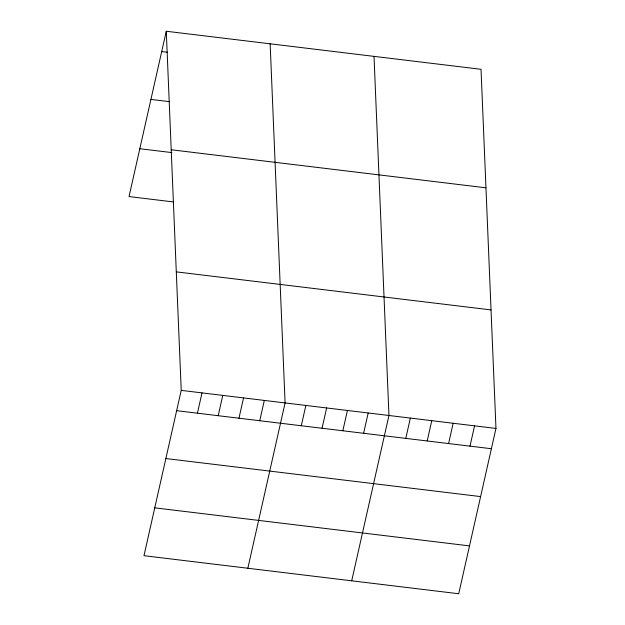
<?xml version="1.0" encoding="UTF-8"?>
<svg xmlns="http://www.w3.org/2000/svg" width="625" height="625" viewBox="0 0 625 625"><rect width="100%" height="100%" fill="white"/><g stroke="black" fill="none" stroke-linecap="round" stroke-linejoin="round"><path stroke-width="0.94" d="M166.281 31.25L181.227 390.375L143.969 555.695L458.719 593.75L495.969 428.43L481.031 69.305L166.281 31.25L129.031 196.57L173.406 201.938M197.43 413.188L202 392.891M218.203 415.703L222.773 395.398M238.969 418.211L243.547 397.914M259.742 420.727L264.32 400.422M247.836 568.258L285.094 402.938L270.148 43.805M301.289 425.75L305.867 405.445M322.062 428.258L326.641 407.961M342.836 430.773L347.414 410.469M363.609 433.281L368.188 412.977M351.703 580.812L388.961 415.492L374.016 56.367M405.789 438.383L410.359 418.078M427.187 440.969L431.766 420.664M448.594 443.555L453.164 423.25M469.992 446.141L474.57 425.844M161.711 51.555L167.375 52.234M150.922 99.406L169.812 101.688M171.219 149.766L485.961 187.812M139.812 148.719L171.914 152.594M176.297 271.867L491.039 309.914M181.227 390.375L495.969 428.43M176.656 410.68L491.398 448.727M165.867 458.539L480.609 496.586M154.758 507.844L469.5 545.891"/></g></svg>
